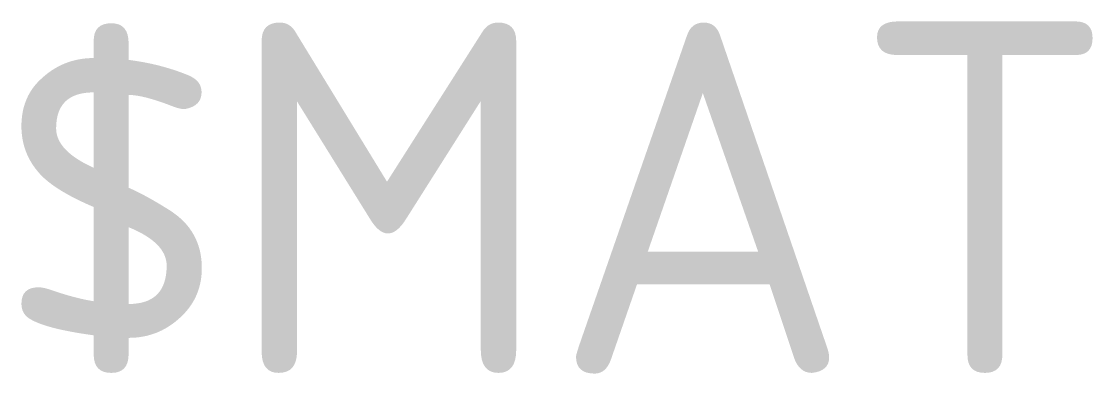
# Model space of a CAD drawing. Header units: metres. Extents: x -2.79 to 2.71, y -0.97 to 0.83.
import ezdxf
from ezdxf.enums import TextEntityAlignment as Align

# ---------------------------------------------------------------- set-up
doc = ezdxf.new("R2010")
doc.units = ezdxf.units.M
doc.layers.get('0').update_dxf_attribs({"color": 150})
doc.styles.add('NLCS-ISO', font='NLCS-ISO.ttf')

msp = doc.modelspace()

# ---------------------------------------------------------------- texts
at = {"style": 'NLCS-ISO'}
msp.add_attdef('$MAT', text='***%%c***', height=1.8, dxfattribs=at).set_placement((-0.0428, -0.0713), align=Align.MIDDLE_CENTER)

doc.saveas('drawing.dxf')
